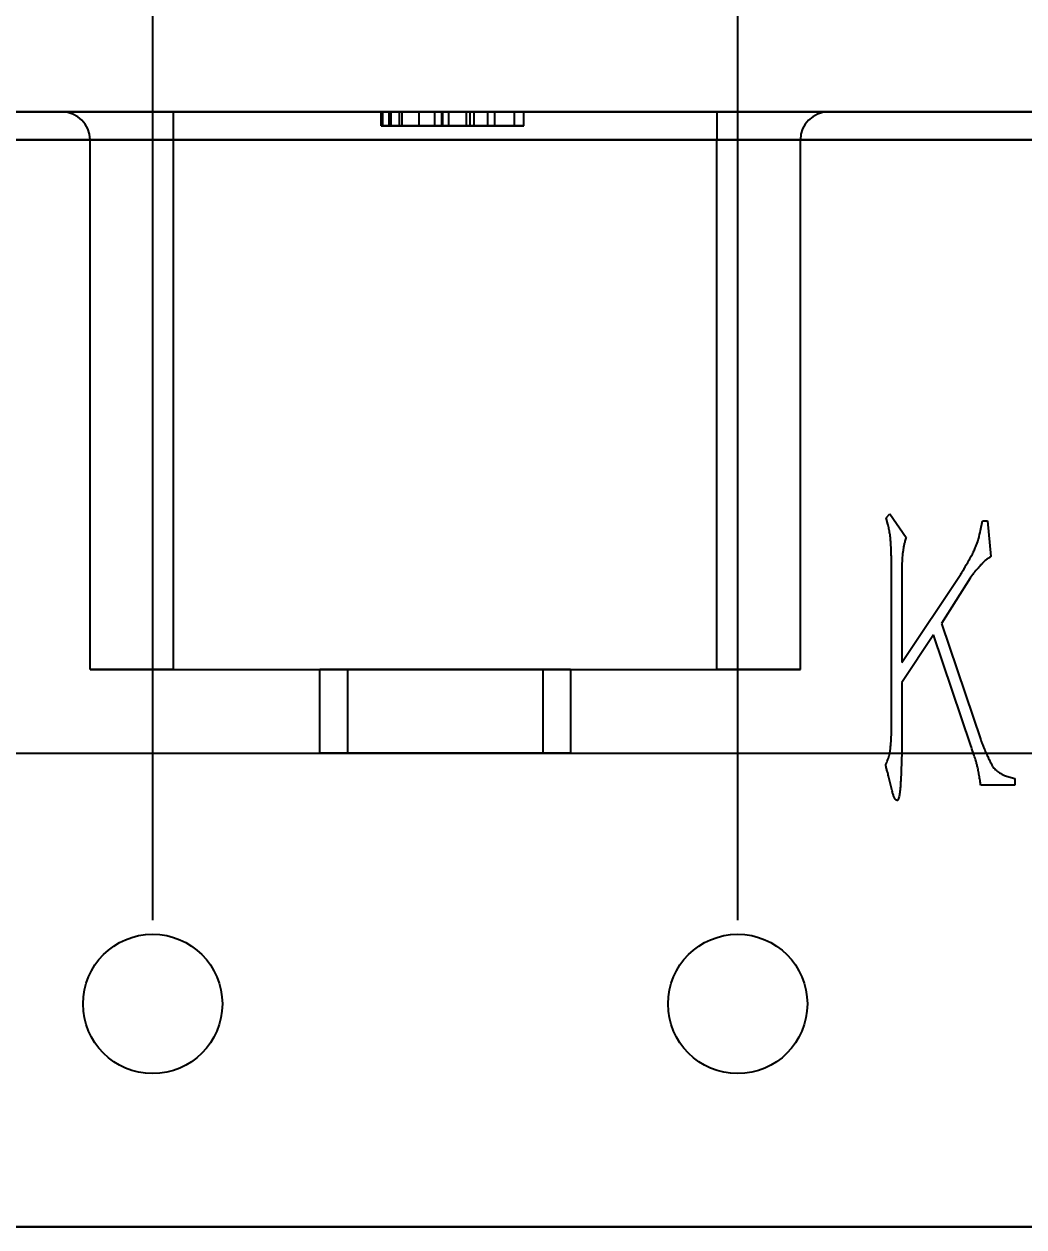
# Model space of a CAD drawing. Header units: millimetres. Extents: x 2 to 292, y 3 to 207.
# Drawn here: x 71.77 to 89.72, y 107.94 to 129.52 of the extents above; entities that cross this region are included whole.
import ezdxf

# ---------------------------------------------------------------- set-up
doc = ezdxf.new("R2010")
doc.units = ezdxf.units.MM
doc.layers.add('图框', color=7, linetype='Continuous')
doc.styles.add('SLDTEXTSTYLE2', font='TXT', dxfattribs={"width": 0.7})
doc.dimstyles.new('SLDDIMSTYLE2', dxfattribs={"dimtxt": 3.5, "dimasz": 4.08, "dimexe": 0, "dimexo": 0.0625, "dimgap": 0.875, "dimtad": 0, "dimtih": 1, "dimtoh": 1, "dimlfac": 2, "dimrnd": 1e-09, "dimzin": 12, "dimdsep": 46, "dimtxsty": 'SLDTEXTSTYLE2', "dimsah": 1, "dimcen": 0.09, "dimadec": 0, "dimazin": 3, "dimtfac": 1, "dimtofl": 0, "dimtmove": 0, "dimatfit": 3, "dimfxl": 0, "dimfrac": 2, "dimtolj": 1, "dimtzin": 12, "dimarcsym": 0})

# ---------------------------------------------------------------- blocks, each defined once
blk = doc.blocks.new('_D_3')
at = {"layer": '图框'}
for p, q in [((74.083, 113.44), (74.083, 142.871)), ((67.083, 141.855), (74.083, 141.855))]:
    blk.add_line(p, q, dxfattribs=at)
blk.add_solid([(74.083, 141.855), (70.003, 142.363), (70.003, 141.347)], dxfattribs=at)
at = {"layer": '图框', "insert": (71.737, 142.871), "char_height": 3.5, "attachment_point": 1, "rotation": 90, "style": 'SLDTEXTSTYLE2'}
blk.add_mtext('52', dxfattribs=at)
blk = doc.blocks.new('_D_4')
at = {"layer": '图框'}
for p, q in [((84.583, 113.44), (84.583, 142.871)), ((74.083, 141.855), (84.583, 141.855))]:
    blk.add_line(p, q, dxfattribs=at)
blk.add_solid([(84.583, 141.855), (80.503, 142.363), (80.503, 141.347)], dxfattribs=at)
at = {"layer": '图框', "insert": (82.237, 142.871), "char_height": 3.5, "attachment_point": 1, "rotation": 90, "style": 'SLDTEXTSTYLE2'}
blk.add_mtext('73', dxfattribs=at)
blk = doc.blocks.new('_D_5')
at = {"layer": '图框'}
for p, q in [((91.583, 113.44), (91.583, 142.871)), ((84.583, 141.855), (91.583, 141.855))]:
    blk.add_line(p, q, dxfattribs=at)
blk.add_solid([(91.583, 141.855), (87.503, 142.363), (87.503, 141.347)], dxfattribs=at)
at = {"layer": '图框', "insert": (89.237, 142.871), "char_height": 3.5, "attachment_point": 1, "rotation": 90, "style": 'SLDTEXTSTYLE2'}
blk.add_mtext('87', dxfattribs=at)
blk = doc.blocks.new('_D_6')
at = {"layer": '图框'}
for p, q in [((102.083, 113.44), (102.083, 142.871)), ((91.583, 141.855), (102.083, 141.855))]:
    blk.add_line(p, q, dxfattribs=at)
blk.add_solid([(102.083, 141.855), (98.003, 142.363), (98.003, 141.347)], dxfattribs=at)
at = {"layer": '图框', "insert": (99.737, 142.871), "char_height": 3.5, "attachment_point": 1, "rotation": 90, "style": 'SLDTEXTSTYLE2'}
blk.add_mtext('108', dxfattribs=at)
blk = doc.blocks.new('_D_7')
at = {"layer": '图框'}
for p, q in [((109.083, 113.44), (109.083, 142.871)), ((102.083, 141.855), (109.083, 141.855))]:
    blk.add_line(p, q, dxfattribs=at)
blk.add_solid([(109.083, 141.855), (105.003, 142.363), (105.003, 141.347)], dxfattribs=at)
at = {"layer": '图框', "insert": (106.737, 142.871), "char_height": 3.5, "attachment_point": 1, "rotation": 90, "style": 'SLDTEXTSTYLE2'}
blk.add_mtext('122', dxfattribs=at)
blk = doc.blocks.new('_D_8')
at = {"layer": '图框'}
for p, q in [((119.583, 113.44), (119.583, 142.871)), ((109.083, 141.855), (119.583, 141.855))]:
    blk.add_line(p, q, dxfattribs=at)
blk.add_solid([(119.583, 141.855), (115.503, 142.363), (115.503, 141.347)], dxfattribs=at)
at = {"layer": '图框', "insert": (117.237, 142.871), "char_height": 3.5, "attachment_point": 1, "rotation": 90, "style": 'SLDTEXTSTYLE2'}
blk.add_mtext('143', dxfattribs=at)
blk = doc.blocks.new('_D_9')
at = {"layer": '图框'}
for p, q in [((126.583, 113.44), (126.583, 142.871)), ((119.583, 141.855), (126.583, 141.855))]:
    blk.add_line(p, q, dxfattribs=at)
blk.add_solid([(126.583, 141.855), (122.503, 142.363), (122.503, 141.347)], dxfattribs=at)
at = {"layer": '图框', "insert": (124.237, 142.871), "char_height": 3.5, "attachment_point": 1, "rotation": 90, "style": 'SLDTEXTSTYLE2'}
blk.add_mtext('157', dxfattribs=at)
blk = doc.blocks.new('_D_10')
at = {"layer": '图框'}
for p, q in [((137.083, 113.44), (137.083, 142.871)), ((126.583, 141.855), (137.083, 141.855))]:
    blk.add_line(p, q, dxfattribs=at)
blk.add_solid([(137.083, 141.855), (133.003, 142.363), (133.003, 141.347)], dxfattribs=at)
at = {"layer": '图框', "insert": (134.737, 142.871), "char_height": 3.5, "attachment_point": 1, "rotation": 90, "style": 'SLDTEXTSTYLE2'}
blk.add_mtext('178', dxfattribs=at)
blk = doc.blocks.new('_D_11')
at = {"layer": '图框'}
for p, q in [((144.083, 113.44), (144.083, 142.871)), ((137.083, 141.855), (144.083, 141.855))]:
    blk.add_line(p, q, dxfattribs=at)
blk.add_solid([(144.083, 141.855), (140.003, 142.363), (140.003, 141.347)], dxfattribs=at)
at = {"layer": '图框', "insert": (141.737, 142.871), "char_height": 3.5, "attachment_point": 1, "rotation": 90, "style": 'SLDTEXTSTYLE2'}
blk.add_mtext('192', dxfattribs=at)
blk = doc.blocks.new('_D_12')
at = {"layer": '图框'}
for p, q in [((154.583, 113.44), (154.583, 142.871)), ((144.083, 141.855), (154.583, 141.855))]:
    blk.add_line(p, q, dxfattribs=at)
blk.add_solid([(154.583, 141.855), (150.503, 142.363), (150.503, 141.347)], dxfattribs=at)
at = {"layer": '图框', "insert": (152.237, 142.871), "char_height": 3.5, "attachment_point": 1, "rotation": 90, "style": 'SLDTEXTSTYLE2'}
blk.add_mtext('213', dxfattribs=at)
blk = doc.blocks.new('_D_13')
at = {"layer": '图框'}
for p, q in [((161.583, 113.44), (161.583, 142.871)), ((154.583, 141.855), (161.583, 141.855))]:
    blk.add_line(p, q, dxfattribs=at)
blk.add_solid([(161.583, 141.855), (157.503, 142.363), (157.503, 141.347)], dxfattribs=at)
at = {"layer": '图框', "insert": (159.237, 142.871), "char_height": 3.5, "attachment_point": 1, "rotation": 90, "style": 'SLDTEXTSTYLE2'}
blk.add_mtext('227', dxfattribs=at)
blk = doc.blocks.new('_D_14')
at = {"layer": '图框'}
for p, q in [((172.083, 113.44), (172.083, 142.871)), ((161.583, 141.855), (172.083, 141.855))]:
    blk.add_line(p, q, dxfattribs=at)
blk.add_solid([(172.083, 141.855), (168.003, 142.363), (168.003, 141.347)], dxfattribs=at)
at = {"layer": '图框', "insert": (169.737, 142.871), "char_height": 3.5, "attachment_point": 1, "rotation": 90, "style": 'SLDTEXTSTYLE2'}
blk.add_mtext('248', dxfattribs=at)
blk = doc.blocks.new('_D_15')
at = {"layer": '图框'}
for p, q in [((179.083, 113.44), (179.083, 142.871)), ((172.083, 141.855), (179.083, 141.855))]:
    blk.add_line(p, q, dxfattribs=at)
blk.add_solid([(179.083, 141.855), (175.003, 142.363), (175.003, 141.347)], dxfattribs=at)
at = {"layer": '图框', "insert": (176.737, 142.871), "char_height": 3.5, "attachment_point": 1, "rotation": 90, "style": 'SLDTEXTSTYLE2'}
blk.add_mtext('262', dxfattribs=at)
blk = doc.blocks.new('_D_16')
at = {"layer": '图框'}
for p, q in [((189.583, 113.44), (189.583, 142.871)), ((179.083, 141.855), (189.583, 141.855))]:
    blk.add_line(p, q, dxfattribs=at)
blk.add_solid([(189.583, 141.855), (185.503, 142.363), (185.503, 141.347)], dxfattribs=at)
at = {"layer": '图框', "insert": (187.237, 142.871), "char_height": 3.5, "attachment_point": 1, "rotation": 90, "style": 'SLDTEXTSTYLE2'}
blk.add_mtext('283', dxfattribs=at)
blk = doc.blocks.new('_D_17')
at = {"layer": '图框'}
for p, q in [((198.083, 128.94), (198.083, 142.871)), ((189.583, 141.855), (198.083, 141.855))]:
    blk.add_line(p, q, dxfattribs=at)
blk.add_solid([(198.083, 141.855), (194.003, 142.363), (194.003, 141.347)], dxfattribs=at)
at = {"layer": '图框', "insert": (195.737, 142.871), "char_height": 3.5, "attachment_point": 1, "rotation": 90, "style": 'SLDTEXTSTYLE2'}
blk.add_mtext('300', dxfattribs=at)

msp = doc.modelspace()

# ---------------------------------------------------------------- linework, layer by layer
at = {"color": 7, "linetype": 'Continuous', "lineweight": 25}
for p, q in [((197.58308136, 127.94026728), (48.58308136, 127.94026728)), ((53.29018814, 127.94026728), (197.58308136, 127.94026728)), ((74.45808136, 127.94026728), (72.45808136, 127.94026728)), ((72.45808136, 127.94026728), (74.45808136, 127.94026728)), ((84.20808136, 127.94026728), (74.45808136, 127.94026728)), ((74.45808136, 127.44026728), (74.45808136, 127.94026728)), ((74.45808136, 127.44026728), (74.45808136, 127.94026728)), ((78.20619326, 127.94026728), (78.18572551, 127.94026728)), ((78.18572551, 127.69026728), (78.18572551, 127.94026728)), ((78.20607701, 127.94026728), (78.20607701, 127.69026728)), ((78.20619326, 127.69026728), (78.20619326, 127.94026728)), ((78.86477299, 127.94026728), (78.32839772, 127.94026728)), ((78.32839772, 127.69026728), (78.32839772, 127.94026728)), ((78.51080143, 127.94026728), (78.34043757, 127.94026728)), ((78.34043757, 127.94026728), (78.36451727, 127.94026728)), ((78.34043757, 127.69026728), (78.34043757, 127.94026728)), ((78.36451727, 127.69026728), (78.36451727, 127.94026728)), ((78.51080143, 127.94026728), (78.86477299, 127.94026728)), ((78.51080143, 127.69026728), (78.51080143, 127.94026728)), ((78.55956282, 127.69026728), (78.55956282, 127.94026728)), ((78.86477299, 127.69026728), (78.86477299, 127.94026728)), ((79.27472985, 127.94026728), (79.14891343, 127.94026728)), ((79.14891343, 127.69026728), (79.14891343, 127.94026728)), ((79.27472985, 127.69026728), (79.27472985, 127.94026728)), ((79.29098365, 127.94026728), (79.39693432, 127.94026728)), ((79.29098365, 127.69026728), (79.29098365, 127.94026728)), ((79.39693432, 127.69026728), (79.39693432, 127.94026728)), ((79.85204061, 127.94026728), (79.71779629, 127.94026728)), ((79.71779629, 127.69026728), (79.71779629, 127.94026728)), ((79.77859753, 127.69026728), (79.77859753, 127.94026728)), ((79.85204061, 127.69026728), (79.85204061, 127.94026728)), ((80.09584755, 127.69026728), (80.09584755, 127.94026728)), ((80.22166397, 127.69026728), (80.22166397, 127.94026728)), ((80.57924748, 127.69026728), (80.57924748, 127.94026728)), ((80.74599939, 127.69026728), (80.74599939, 127.94026728)), ((84.20808136, 127.94026728), (86.20808136, 127.94026728)), ((86.20808136, 127.94026728), (84.20808136, 127.94026728)), ((84.20808136, 127.94026728), (84.20808136, 127.44026728)), ((84.20808136, 127.94026728), (84.20808136, 127.44026728)), ((78.20619326, 127.69026728), (78.18572551, 127.69026728)), ((78.86477299, 127.69026728), (78.32839772, 127.69026728)), ((78.51080143, 127.69026728), (78.34043757, 127.69026728)), ((78.34043757, 127.69026728), (78.36451727, 127.69026728)), ((78.51080143, 127.69026728), (78.86477299, 127.69026728)), ((79.27472985, 127.69026728), (79.14891343, 127.69026728)), ((79.29098365, 127.69026728), (79.39693432, 127.69026728)), ((79.85204061, 127.69026728), (79.71779629, 127.69026728)), ((48.58308136, 127.44026728), (197.58308136, 127.44026728)), ((197.58308136, 127.44026728), (53.29018814, 127.44026728)), ((74.45808136, 127.44026728), (72.95808136, 127.44026728)), ((72.95808136, 117.94026728), (72.95808136, 127.44026728)), ((72.95808136, 127.44026728), (74.45808136, 127.44026728)), ((74.45808136, 117.94026728), (74.45808136, 127.44026728)), ((84.20808136, 127.44026728), (74.45808136, 127.44026728)), ((84.20808136, 117.94026728), (84.20808136, 127.44026728)), ((85.70808136, 127.44026728), (84.20808136, 127.44026728)), ((84.20808136, 127.44026728), (85.70808136, 127.44026728)), ((85.70808136, 117.94026728), (85.70808136, 127.44026728)), ((87.24944391, 120.66187392), (87.31443432, 120.73325683)), ((87.27821016, 120.54680893), (87.24944391, 120.66187392)), ((87.31443432, 120.73325683), (87.6084893, 120.30922104)), ((88.9391946, 120.43174394), (88.97541876, 120.60434143)), ((88.97541876, 120.60434143), (89.06917542, 120.60434143)), ((89.06917542, 120.60434143), (89.12670792, 119.96402607)), ((87.34320057, 117.02241089), (87.34320057, 119.82765274)), ((87.52964847, 119.72643817), (87.52964847, 118.06545372)), ((87.52964847, 118.06545372), (88.58654171, 119.64759734)), ((88.7527467, 119.57514901), (88.24134674, 118.76330158)), ((88.24134674, 118.76330158), (88.94665252, 116.67721592)), ((88.0975155, 118.56193785), (87.52964847, 117.70534292)), ((88.76659712, 116.57706676), (88.0975155, 118.56193785)), ((72.95808136, 117.94026728), (74.45808136, 117.94026728)), ((74.45808136, 117.94026728), (72.95808136, 117.94026728)), ((74.45808136, 117.94026728), (84.20808136, 117.94026728)), ((77.08308136, 117.94026728), (77.58308136, 117.94026728)), ((77.58308136, 117.94026728), (77.08308136, 117.94026728)), ((77.08308136, 116.44026728), (77.08308136, 117.94026728)), ((81.08308136, 117.94026728), (77.58308136, 117.94026728)), ((77.58308136, 116.44026728), (77.58308136, 117.94026728)), ((81.08308136, 117.94026728), (81.58308136, 117.94026728)), ((81.58308136, 117.94026728), (81.08308136, 117.94026728)), ((81.08308136, 117.94026728), (81.08308136, 116.44026728)), ((81.58308136, 117.94026728), (81.58308136, 116.44026728)), ((84.20808136, 117.94026728), (85.70808136, 117.94026728)), ((85.70808136, 117.94026728), (84.20808136, 117.94026728)), ((87.52964847, 117.70534292), (87.52964847, 116.46200177)), ((54.33308136, 116.44026728), (191.83308136, 116.44026728)), ((77.08308136, 116.44026728), (77.58308136, 116.44026728)), ((77.58308136, 116.44026728), (77.08308136, 116.44026728)), ((81.08308136, 116.44026728), (77.58308136, 116.44026728)), ((81.58308136, 116.44026728), (81.08308136, 116.44026728)), ((81.08308136, 116.44026728), (81.58308136, 116.44026728)), ((87.52964847, 116.46200177), (87.50834014, 115.94420932)), ((87.35705098, 115.76415392), (87.29206057, 116.02305014)), ((89.55820163, 115.86430307), (88.94665252, 115.86430307)), ((89.44952914, 116.01559223), (89.55820163, 115.98682598)), ((89.55820163, 115.98682598), (89.55820163, 115.86430307)), ((197.58308136, 107.94026728), (48.58308136, 107.94026728)), ((53.29018814, 107.94026728), (197.58308136, 107.94026728)), ((191.83308136, 107.94026728), (54.33308136, 107.94026728))]:
    msp.add_line(p, q, dxfattribs=at)
for centre in [(74.08308136, 111.94026728), (74.08308136, 111.94026728), (84.58308136, 111.94026728), (84.58308136, 111.94026728)]:
    msp.add_circle(centre, 1.25, dxfattribs=at)
for centre, start, end in [((72.45808136, 127.44026728), 0, 90), ((72.45808136, 127.44026728), 0, 90), ((86.20808136, 127.44026728), 90, 180), ((86.20808136, 127.44026728), 90, 180)]:
    msp.add_arc(centre, 0.5, start, end, dxfattribs=at)
for points, knots in [([(78.18572551, 127.94026728), (78.18566258, 127.94026728), (78.18553762, 127.94026728), (78.20535155, 127.94026728), (78.22859079, 127.94026728), (78.25625309, 127.94026728), (78.29300474, 127.94026728), (78.35631447, 127.94026728), (78.44635174, 127.94026728), (78.52065892, 127.94026728), (78.55956282, 127.94026728)], [0, 0, 0, 0, 0.0695719278, 0.138129292, 0.1842126354, 0.2513238479, 0.3411928152, 0.4542929283, 0.7142923261, 1, 1, 1, 1]), ([(78.32839772, 127.94026728), (78.31796917, 127.94026728), (78.29972963, 127.94026728), (78.2758122, 127.94026728), (78.25919311, 127.94026728), (78.24567806, 127.94026728), (78.23362965, 127.94026728), (78.22025385, 127.94026728), (78.21156708, 127.94026728), (78.20951245, 127.94026728), (78.20577491, 127.94026728), (78.20604021, 127.94026728), (78.20619326, 127.94026728)], [0, 0, 0, 0, 0.1386529022, 0.2425040722, 0.3170393885, 0.3597141035, 0.4204164863, 0.4858924282, 0.5397933256, 0.6400335852, 0.7923488413, 1, 1, 1, 1]), ([(78.36451727, 127.94026728), (78.36475386, 127.94026728), (78.36517408, 127.94026728), (78.38308264, 127.94026728), (78.40405075, 127.94026728), (78.42990127, 127.94026728), (78.46683929, 127.94026728), (78.4949554, 127.94026728), (78.51080143, 127.94026728)], [0, 0, 0, 0, 0.1533744694, 0.2724250723, 0.3647687313, 0.5154352418, 0.7269029857, 1, 1, 1, 1]), ([(79.14891343, 127.94026728), (79.13161778, 127.94026728), (79.09889436, 127.94026728), (79.04623721, 127.94026728), (78.98932496, 127.94026728), (78.92717964, 127.94026728), (78.86322261, 127.94026728), (78.79911552, 127.94026728), (78.72809327, 127.94026728), (78.66443128, 127.94026728), (78.61107884, 127.94026728), (78.57387501, 127.94026728), (78.54099265, 127.94026728), (78.52044429, 127.94026728), (78.51080143, 127.94026728)], [0, 0, 0, 0, 0.121118856, 0.2291572474, 0.3295174563, 0.4277439472, 0.5219981243, 0.6107396781, 0.7044662279, 0.8136202643, 0.8692510451, 0.918888731, 0.961936423, 1, 1, 1, 1]), ([(78.55956282, 127.94026728), (78.58227094, 127.94026728), (78.62601465, 127.94026728), (78.6889715, 127.94026728), (78.74725558, 127.94026728), (78.80105119, 127.94026728), (78.85020588, 127.94026728), (78.89452003, 127.94026728), (78.93449934, 127.94026728), (78.97971869, 127.94026728), (79.02901164, 127.94026728), (79.08216041, 127.94026728), (79.12724503, 127.94026728), (79.17684533, 127.94026728), (79.23098456, 127.94026728), (79.27062665, 127.94026728), (79.29098365, 127.94026728)], [0, 0, 0, 0, 0.0788214676, 0.15183750775, 0.22038218978, 0.2838690728, 0.34307562544, 0.3968308011, 0.44661964124, 0.49236941601, 0.5753217509, 0.64966814237, 0.71503188902, 0.77269154407, 0.88327261264, 1, 1, 1, 1]), ([(79.77859753, 127.94026728), (79.74228206, 127.94026728), (79.66929826, 127.94026728), (79.58141468, 127.94026728), (79.5142738, 127.94026728), (79.46930656, 127.94026728), (79.42960609, 127.94026728), (79.38315579, 127.94026728), (79.329192, 127.94026728), (79.2934598, 127.94026728), (79.27472985, 127.94026728)], [0, 0, 0, 0, 0.1863850542, 0.3745811308, 0.4662174115, 0.5497739393, 0.6276133887, 0.698084356, 0.8417431618, 1, 1, 1, 1]), ([(79.39693432, 127.94026728), (79.40582214, 127.94026728), (79.42287777, 127.94026728), (79.44992419, 127.94026728), (79.47870432, 127.94026728), (79.50902751, 127.94026728), (79.54408671, 127.94026728), (79.58750694, 127.94026728), (79.63899497, 127.94026728), (79.71922499, 127.94026728), (79.82517388, 127.94026728), (79.95605495, 127.94026728), (80.08863938, 127.94026728), (80.17663862, 127.94026728), (80.22166397, 127.94026728)], [0, 0, 0, 0, 0.0529753542, 0.1016590554, 0.1476244503, 0.1894887335, 0.2340007116, 0.2862066906, 0.3466759301, 0.41674083, 0.5626910202, 0.7050580067, 0.8490911487, 1, 1, 1, 1]), ([(79.71779629, 127.94026728), (79.73725695, 127.94026728), (79.77435716, 127.94026728), (79.82754051, 127.94026728), (79.8753141, 127.94026728), (79.93331021, 127.94026728), (80.00624958, 127.94026728), (80.06496139, 127.94026728), (80.09584755, 127.94026728)], [0, 0, 0, 0, 0.1545900841, 0.2947137571, 0.4220072823, 0.5333656877, 0.7545205944, 1, 1, 1, 1]), ([(80.74599939, 127.94026728), (80.74497599, 127.94026728), (80.74295379, 127.94026728), (80.7332188, 127.94026728), (80.72042545, 127.94026728), (80.69573814, 127.94026728), (80.65685219, 127.94026728), (80.60659759, 127.94026728), (80.56052795, 127.94026728), (80.52143289, 127.94026728), (80.47802778, 127.94026728), (80.41434183, 127.94026728), (80.3298772, 127.94026728), (80.22314621, 127.94026728), (80.11240174, 127.94026728), (79.99903592, 127.94026728), (79.88697203, 127.94026728), (79.81388779, 127.94026728), (79.77859753, 127.94026728)], [0, 0, 0, 0, 0.0356682725, 0.0704794038, 0.1057526987, 0.1411315099, 0.2124266015, 0.2830551323, 0.3199665973, 0.3582321807, 0.3992755904, 0.4428820831, 0.5331497938, 0.6237359001, 0.7171882654, 0.8146953474, 0.9105217429, 1, 1, 1, 1]), ([(80.57924748, 127.94026728), (80.57937088, 127.94026728), (80.57961701, 127.94026728), (80.57418684, 127.94026728), (80.56280117, 127.94026728), (80.54216568, 127.94026728), (80.50372437, 127.94026728), (80.44573793, 127.94026728), (80.37503534, 127.94026728), (80.29315745, 127.94026728), (80.19969577, 127.94026728), (80.09481706, 127.94026728), (79.97737614, 127.94026728), (79.8950167, 127.94026728), (79.85204061, 127.94026728)], [0, 0, 0, 0, 0.039109826, 0.0780072894, 0.1169647672, 0.1577961562, 0.2406081704, 0.3272675257, 0.4176504833, 0.5124780818, 0.6164178291, 0.7322223117, 0.8602705481, 1, 1, 1, 1]), ([(80.09584755, 127.94026728), (80.11874442, 127.94026728), (80.16302436, 127.94026728), (80.22684224, 127.94026728), (80.2859811, 127.94026728), (80.34160167, 127.94026728), (80.39604642, 127.94026728), (80.45091464, 127.94026728), (80.50820524, 127.94026728), (80.56541062, 127.94026728), (80.61882966, 127.94026728), (80.66273794, 127.94026728), (80.69597462, 127.94026728), (80.71668911, 127.94026728), (80.72918368, 127.94026728), (80.73796565, 127.94026728), (80.74496598, 127.94026728), (80.7456684, 127.94026728), (80.74599939, 127.94026728)], [0, 0, 0, 0, 0.0773932878, 0.1496697488, 0.216872599, 0.2792688789, 0.34156598, 0.4083071844, 0.480342427, 0.5577593842, 0.6332926973, 0.7012546195, 0.7623077697, 0.8195509432, 0.8730980982, 0.9208868153, 0.9627216207, 1, 1, 1, 1]), ([(80.22166397, 127.94026728), (80.24462112, 127.94026728), (80.28939518, 127.94026728), (80.35401283, 127.94026728), (80.41306084, 127.94026728), (80.46803829, 127.94026728), (80.51551953, 127.94026728), (80.55002377, 127.94026728), (80.57305456, 127.94026728), (80.57711908, 127.94026728), (80.57924748, 127.94026728)], [0, 0, 0, 0, 0.1376160368, 0.2683969701, 0.3955587145, 0.5166367302, 0.6323746255, 0.7461258626, 0.8670581025, 1, 1, 1, 1]), ([(78.18572551, 127.69026728), (78.18566258, 127.69026728), (78.18553762, 127.69026728), (78.20535155, 127.69026728), (78.22859079, 127.69026728), (78.25625309, 127.69026728), (78.29300474, 127.69026728), (78.35631447, 127.69026728), (78.44635174, 127.69026728), (78.52065892, 127.69026728), (78.55956282, 127.69026728)], [0, 0, 0, 0, 0.0695719278, 0.138129292, 0.1842126354, 0.2513238479, 0.3411928152, 0.4542929283, 0.7142923261, 1, 1, 1, 1]), ([(78.32839772, 127.69026728), (78.31796917, 127.69026728), (78.29972963, 127.69026728), (78.2758122, 127.69026728), (78.25919311, 127.69026728), (78.24567806, 127.69026728), (78.23362965, 127.69026728), (78.22025385, 127.69026728), (78.21156708, 127.69026728), (78.20951245, 127.69026728), (78.20577491, 127.69026728), (78.20604021, 127.69026728), (78.20619326, 127.69026728)], [0, 0, 0, 0, 0.1386529022, 0.2425040722, 0.3170393885, 0.3597141035, 0.4204164863, 0.4858924282, 0.5397933256, 0.6400335852, 0.7923488413, 1, 1, 1, 1]), ([(78.36451727, 127.69026728), (78.36475386, 127.69026728), (78.36517408, 127.69026728), (78.38308264, 127.69026728), (78.40405075, 127.69026728), (78.42990127, 127.69026728), (78.46683929, 127.69026728), (78.4949554, 127.69026728), (78.51080143, 127.69026728)], [0, 0, 0, 0, 0.1533744694, 0.2724250723, 0.3647687313, 0.5154352418, 0.7269029857, 1, 1, 1, 1]), ([(79.14891343, 127.69026728), (79.13161778, 127.69026728), (79.09889436, 127.69026728), (79.04623721, 127.69026728), (78.98932496, 127.69026728), (78.92717964, 127.69026728), (78.86322261, 127.69026728), (78.79911552, 127.69026728), (78.72809327, 127.69026728), (78.66443128, 127.69026728), (78.61107884, 127.69026728), (78.57387501, 127.69026728), (78.54099265, 127.69026728), (78.52044429, 127.69026728), (78.51080143, 127.69026728)], [0, 0, 0, 0, 0.121118856, 0.2291572474, 0.3295174563, 0.4277439472, 0.5219981243, 0.6107396781, 0.7044662279, 0.8136202643, 0.8692510451, 0.918888731, 0.961936423, 1, 1, 1, 1]), ([(78.55956282, 127.69026728), (78.58227094, 127.69026728), (78.62601465, 127.69026728), (78.6889715, 127.69026728), (78.74725558, 127.69026728), (78.80105119, 127.69026728), (78.85020588, 127.69026728), (78.89452003, 127.69026728), (78.93449934, 127.69026728), (78.97971869, 127.69026728), (79.02901164, 127.69026728), (79.08216041, 127.69026728), (79.12724503, 127.69026728), (79.17684533, 127.69026728), (79.23098456, 127.69026728), (79.27062665, 127.69026728), (79.29098365, 127.69026728)], [0, 0, 0, 0, 0.0788214676, 0.15183750775, 0.22038218978, 0.2838690728, 0.34307562544, 0.3968308011, 0.44661964124, 0.49236941601, 0.5753217509, 0.64966814237, 0.71503188902, 0.77269154407, 0.88327261264, 1, 1, 1, 1]), ([(79.77859753, 127.69026728), (79.74228206, 127.69026728), (79.66929826, 127.69026728), (79.58141468, 127.69026728), (79.5142738, 127.69026728), (79.46930656, 127.69026728), (79.42960609, 127.69026728), (79.38315579, 127.69026728), (79.329192, 127.69026728), (79.2934598, 127.69026728), (79.27472985, 127.69026728)], [0, 0, 0, 0, 0.1863850542, 0.3745811308, 0.4662174115, 0.5497739393, 0.6276133887, 0.698084356, 0.8417431618, 1, 1, 1, 1]), ([(79.39693432, 127.69026728), (79.40582214, 127.69026728), (79.42287777, 127.69026728), (79.44992419, 127.69026728), (79.47870432, 127.69026728), (79.50902751, 127.69026728), (79.54408671, 127.69026728), (79.58750694, 127.69026728), (79.63899497, 127.69026728), (79.71922499, 127.69026728), (79.82517388, 127.69026728), (79.95605495, 127.69026728), (80.08863938, 127.69026728), (80.17663862, 127.69026728), (80.22166397, 127.69026728)], [0, 0, 0, 0, 0.0529753542, 0.1016590554, 0.1476244503, 0.1894887335, 0.2340007116, 0.2862066906, 0.3466759301, 0.41674083, 0.5626910202, 0.7050580067, 0.8490911487, 1, 1, 1, 1]), ([(79.71779629, 127.69026728), (79.73725695, 127.69026728), (79.77435716, 127.69026728), (79.82754051, 127.69026728), (79.8753141, 127.69026728), (79.93331021, 127.69026728), (80.00624958, 127.69026728), (80.06496139, 127.69026728), (80.09584755, 127.69026728)], [0, 0, 0, 0, 0.1545900841, 0.2947137571, 0.4220072823, 0.5333656877, 0.7545205944, 1, 1, 1, 1]), ([(80.74599939, 127.69026728), (80.74497599, 127.69026728), (80.74295379, 127.69026728), (80.7332188, 127.69026728), (80.72042545, 127.69026728), (80.69573814, 127.69026728), (80.65685219, 127.69026728), (80.60659759, 127.69026728), (80.56052795, 127.69026728), (80.52143289, 127.69026728), (80.47802778, 127.69026728), (80.41434183, 127.69026728), (80.3298772, 127.69026728), (80.22314621, 127.69026728), (80.11240174, 127.69026728), (79.99903592, 127.69026728), (79.88697203, 127.69026728), (79.81388779, 127.69026728), (79.77859753, 127.69026728)], [0, 0, 0, 0, 0.0356682725, 0.0704794038, 0.1057526987, 0.1411315099, 0.2124266015, 0.2830551323, 0.3199665973, 0.3582321807, 0.3992755904, 0.4428820831, 0.5331497938, 0.6237359001, 0.7171882654, 0.8146953474, 0.9105217429, 1, 1, 1, 1]), ([(80.57924748, 127.69026728), (80.57937088, 127.69026728), (80.57961701, 127.69026728), (80.57418684, 127.69026728), (80.56280117, 127.69026728), (80.54216568, 127.69026728), (80.50372437, 127.69026728), (80.44573793, 127.69026728), (80.37503534, 127.69026728), (80.29315745, 127.69026728), (80.19969577, 127.69026728), (80.09481706, 127.69026728), (79.97737614, 127.69026728), (79.8950167, 127.69026728), (79.85204061, 127.69026728)], [0, 0, 0, 0, 0.039109826, 0.0780072894, 0.1169647672, 0.1577961562, 0.2406081704, 0.3272675257, 0.4176504833, 0.5124780818, 0.6164178291, 0.7322223117, 0.8602705481, 1, 1, 1, 1]), ([(80.09584755, 127.69026728), (80.11874442, 127.69026728), (80.16302436, 127.69026728), (80.22684224, 127.69026728), (80.2859811, 127.69026728), (80.34160167, 127.69026728), (80.39604642, 127.69026728), (80.45091464, 127.69026728), (80.50820524, 127.69026728), (80.56541062, 127.69026728), (80.61882966, 127.69026728), (80.66273794, 127.69026728), (80.69597462, 127.69026728), (80.71668911, 127.69026728), (80.72918368, 127.69026728), (80.73796565, 127.69026728), (80.74496598, 127.69026728), (80.7456684, 127.69026728), (80.74599939, 127.69026728)], [0, 0, 0, 0, 0.0773932878, 0.1496697488, 0.216872599, 0.2792688789, 0.34156598, 0.4083071844, 0.480342427, 0.5577593842, 0.6332926973, 0.7012546195, 0.7623077697, 0.8195509432, 0.8730980982, 0.9208868153, 0.9627216207, 1, 1, 1, 1]), ([(80.22166397, 127.69026728), (80.24462112, 127.69026728), (80.28939518, 127.69026728), (80.35401283, 127.69026728), (80.41306084, 127.69026728), (80.46803829, 127.69026728), (80.51551953, 127.69026728), (80.55002377, 127.69026728), (80.57305456, 127.69026728), (80.57711908, 127.69026728), (80.57924748, 127.69026728)], [0, 0, 0, 0, 0.1376160368, 0.2683969701, 0.3955587145, 0.5166367302, 0.6323746255, 0.7461258626, 0.8670581025, 1, 1, 1, 1]), ([(87.34320057, 119.82765274), (87.34336217, 119.84718806), (87.34370899, 119.88911146), (87.34068803, 119.95620393), (87.3391013, 120.03222937), (87.3358148, 120.11391002), (87.33225425, 120.19423243), (87.32629489, 120.26589376), (87.32216212, 120.32580525), (87.3114069, 120.38964937), (87.29790922, 120.46225889), (87.28481919, 120.51844241), (87.27821016, 120.54680893)], [0, 0, 0, 0, 0.0809324544, 0.1736836047, 0.2782014883, 0.3960041647, 0.5124015164, 0.6112661131, 0.6939978743, 0.7610116978, 0.879337068, 1, 1, 1, 1]), ([(87.34320057, 119.82765274), (87.34336217, 119.84718806), (87.34370899, 119.88911146), (87.34068803, 119.95620393), (87.3391013, 120.03222937), (87.3358148, 120.11391002), (87.33225425, 120.19423243), (87.32629489, 120.26589376), (87.32216212, 120.32580525), (87.3114069, 120.38964937), (87.29790922, 120.46225889), (87.28481919, 120.51844241), (87.27821016, 120.54680893)], [0, 0, 0, 0, 0.0809324544, 0.1736836047, 0.2782014883, 0.3960041647, 0.5124015164, 0.6112661131, 0.6939978743, 0.7610116978, 0.879337068, 1, 1, 1, 1]), ([(88.58654171, 119.64759734), (88.59293951, 119.65789279), (88.60943137, 119.68443179), (88.63933151, 119.73298781), (88.67738769, 119.80106048), (88.7235109, 119.88185152), (88.77144761, 119.96651154), (88.81295484, 120.04562508), (88.84500861, 120.11451079), (88.87964497, 120.19392517), (88.9122789, 120.29844023), (88.92976124, 120.38502394), (88.9391946, 120.43174394)], [0, 0, 0, 0, 0.0420080696, 0.108285973, 0.1975895696, 0.3122344224, 0.4307000813, 0.5347403028, 0.6217326357, 0.6939704131, 0.8348684182, 1, 1, 1, 1]), ([(88.58654171, 119.64759734), (88.59293951, 119.65789279), (88.60943137, 119.68443179), (88.63933151, 119.73298781), (88.67738769, 119.80106048), (88.7235109, 119.88185152), (88.77144761, 119.96651154), (88.81295484, 120.04562508), (88.84500861, 120.11451079), (88.87964497, 120.19392517), (88.9122789, 120.29844023), (88.92976124, 120.38502394), (88.9391946, 120.43174394)], [0, 0, 0, 0, 0.0420080696, 0.108285973, 0.1975895696, 0.3122344224, 0.4307000813, 0.5347403028, 0.6217326357, 0.6939704131, 0.8348684182, 1, 1, 1, 1]), ([(87.6084893, 120.30922104), (87.59997451, 120.2859022), (87.58489918, 120.24461645), (87.57055496, 120.1931235), (87.56304955, 120.15230837), (87.55661874, 120.11471496), (87.55066773, 120.06736132), (87.53953938, 119.98885152), (87.53097292, 119.87399305), (87.53011082, 119.77794725), (87.52964847, 119.72643817)], [0, 0, 0, 0, 0.12592946359, 0.22295679084, 0.27066071198, 0.33641849788, 0.41642928165, 0.5127514347, 0.73869001549, 1, 1, 1, 1]), ([(87.6084893, 120.30922104), (87.59997451, 120.2859022), (87.58489918, 120.24461645), (87.57055496, 120.1931235), (87.56304955, 120.15230837), (87.55661874, 120.11471496), (87.55066773, 120.06736132), (87.53953938, 119.98885152), (87.53097292, 119.87399305), (87.53011082, 119.77794725), (87.52964847, 119.72643817)], [0, 0, 0, 0, 0.12592946359, 0.22295679084, 0.27066071198, 0.33641849788, 0.41642928165, 0.5127514347, 0.73869001549, 1, 1, 1, 1]), ([(89.12670792, 119.96402607), (89.10839044, 119.95224065), (89.07345549, 119.9297636), (89.03223764, 119.89744604), (88.99826764, 119.86879197), (88.97013706, 119.83788816), (88.93475899, 119.80115778), (88.88265756, 119.74306168), (88.81862438, 119.66896398), (88.77394587, 119.6053383), (88.7527467, 119.57514901)], [0, 0, 0, 0, 0.1202296498, 0.2293010095, 0.2890869192, 0.3653844439, 0.4597411261, 0.5708396182, 0.7963708605, 1, 1, 1, 1]), ([(89.12670792, 119.96402607), (89.10839044, 119.95224065), (89.07345549, 119.9297636), (89.03223764, 119.89744604), (88.99826764, 119.86879197), (88.97013706, 119.83788816), (88.93475899, 119.80115778), (88.88265756, 119.74306168), (88.81862438, 119.66896398), (88.77394587, 119.6053383), (88.7527467, 119.57514901)], [0, 0, 0, 0, 0.1202296498, 0.2293010095, 0.2890869192, 0.3653844439, 0.4597411261, 0.5708396182, 0.7963708605, 1, 1, 1, 1]), ([(87.29206057, 116.02305014), (87.28437223, 116.04960742), (87.27098573, 116.09584739), (87.25660528, 116.15564569), (87.24681098, 116.19427017), (87.23972095, 116.22315863), (87.25096336, 116.2554647), (87.26671474, 116.29821893), (87.28884579, 116.34629701), (87.30421805, 116.39894846), (87.31668434, 116.46015878), (87.32573139, 116.53644016), (87.33401171, 116.62205273), (87.33850864, 116.69777974), (87.34162864, 116.7663304), (87.34205626, 116.83561093), (87.34358972, 116.9229664), (87.34333816, 116.98725093), (87.34320057, 117.02241089)], [0, 0, 0, 0, 0.0814521474, 0.1418197366, 0.1806274724, 0.1997116502, 0.2276172481, 0.2779247802, 0.3356055358, 0.3825854172, 0.4391943733, 0.5193607452, 0.6086471448, 0.6924749126, 0.7427171808, 0.8107026473, 0.8964651568, 1, 1, 1, 1]), ([(87.29206057, 116.02305014), (87.28437223, 116.04960742), (87.27098573, 116.09584739), (87.25660528, 116.15564569), (87.24681098, 116.19427017), (87.23972095, 116.22315863), (87.25096336, 116.2554647), (87.26671474, 116.29821893), (87.28884579, 116.34629701), (87.30421805, 116.39894846), (87.31668434, 116.46015878), (87.32573139, 116.53644016), (87.33401171, 116.62205273), (87.33850864, 116.69777974), (87.34162864, 116.7663304), (87.34205626, 116.83561093), (87.34358972, 116.9229664), (87.34333816, 116.98725093), (87.34320057, 117.02241089)], [0, 0, 0, 0, 0.0814521474, 0.1418197366, 0.1806274724, 0.1997116502, 0.2276172481, 0.2779247802, 0.3356055358, 0.3825854172, 0.4391943733, 0.5193607452, 0.6086471448, 0.6924749126, 0.7427171808, 0.8107026473, 0.8964651568, 1, 1, 1, 1]), ([(88.94665252, 115.86430307), (88.94159106, 115.89198866), (88.93109053, 115.94942535), (88.91683979, 116.03731661), (88.9019257, 116.12610566), (88.8847511, 116.20281236), (88.86473143, 116.27554894), (88.83954567, 116.35408817), (88.80688783, 116.45766779), (88.78096069, 116.53450123), (88.76659712, 116.57706676)], [0, 0, 0, 0, 0.11461382145, 0.23777846912, 0.36261316498, 0.48120943317, 0.55769921185, 0.66977548397, 0.81705642465, 1, 1, 1, 1]), ([(88.94665252, 115.86430307), (88.94159106, 115.89198866), (88.93109053, 115.94942535), (88.91683979, 116.03731661), (88.9019257, 116.12610566), (88.8847511, 116.20281236), (88.86473143, 116.27554894), (88.83954567, 116.35408817), (88.80688783, 116.45766779), (88.78096069, 116.53450123), (88.76659712, 116.57706676)], [0, 0, 0, 0, 0.11461382145, 0.23777846912, 0.36261316498, 0.48120943317, 0.55769921185, 0.66977548397, 0.81705642465, 1, 1, 1, 1]), ([(88.94665252, 116.67721592), (88.95112091, 116.66331235), (88.96154373, 116.6308813), (88.98339523, 116.57718832), (89.01122982, 116.51083721), (89.04345216, 116.43656761), (89.07623907, 116.36222641), (89.10896347, 116.29810564), (89.13385609, 116.24501925), (89.16338456, 116.19130279), (89.21057572, 116.13439237), (89.28371103, 116.08195928), (89.364082, 116.03788971), (89.42215032, 116.02273675), (89.44952914, 116.01559223)], [0, 0, 0, 0, 0.0501069338, 0.1168778713, 0.198823104, 0.2970908861, 0.394736858, 0.4775925712, 0.5440959779, 0.595951351, 0.6877147299, 0.7947319088, 0.9032174588, 1, 1, 1, 1]), ([(88.94665252, 116.67721592), (88.95112091, 116.66331235), (88.96154373, 116.6308813), (88.98339523, 116.57718832), (89.01122982, 116.51083721), (89.04345216, 116.43656761), (89.07623907, 116.36222641), (89.10896347, 116.29810564), (89.13385609, 116.24501925), (89.16338456, 116.19130279), (89.21057572, 116.13439237), (89.28371103, 116.08195928), (89.364082, 116.03788971), (89.42215032, 116.02273675), (89.44952914, 116.01559223)], [0, 0, 0, 0, 0.0501069338, 0.1168778713, 0.198823104, 0.2970908861, 0.394736858, 0.4775925712, 0.5440959779, 0.595951351, 0.6877147299, 0.7947319088, 0.9032174588, 1, 1, 1, 1]), ([(87.50834014, 115.94420932), (87.50713291, 115.91400823), (87.50490069, 115.85816475), (87.49877979, 115.78104083), (87.49019193, 115.71731185), (87.48148138, 115.66697846), (87.47017765, 115.6293225), (87.46276022, 115.60634298), (87.45385637, 115.58854912), (87.44596985, 115.59080647), (87.44334973, 115.59155643)], [0, 0, 0, 0, 0.24535353741, 0.45367225894, 0.62820253781, 0.76618083828, 0.87113532021, 0.93863214287, 0.9796118391, 1, 1, 1, 1]), ([(87.50834014, 115.94420932), (87.50713291, 115.91400823), (87.50490069, 115.85816475), (87.49877979, 115.78104083), (87.49019193, 115.71731185), (87.48148138, 115.66697846), (87.47017765, 115.6293225), (87.46276022, 115.60634298), (87.45385637, 115.58854912), (87.44596985, 115.59080647), (87.44334973, 115.59155643)], [0, 0, 0, 0, 0.24535353741, 0.45367225894, 0.62820253781, 0.76618083828, 0.87113532021, 0.93863214287, 0.9796118391, 1, 1, 1, 1]), ([(87.44334973, 115.59155643), (87.44012429, 115.59252381), (87.43217557, 115.59490781), (87.4161284, 115.60393029), (87.39941112, 115.63276674), (87.38066633, 115.67421451), (87.36320655, 115.72053385), (87.35881618, 115.75164526), (87.35705098, 115.76415392)], [0, 0, 0, 0, 0.0503113184, 0.1239868194, 0.2682515944, 0.5316062373, 0.8116775973, 1, 1, 1, 1]), ([(87.44334973, 115.59155643), (87.44012429, 115.59252381), (87.43217557, 115.59490781), (87.4161284, 115.60393029), (87.39941112, 115.63276674), (87.38066633, 115.67421451), (87.36320655, 115.72053385), (87.35881618, 115.75164526), (87.35705098, 115.76415392)], [0, 0, 0, 0, 0.0503113184, 0.1239868194, 0.2682515944, 0.5316062373, 0.8116775973, 1, 1, 1, 1])]:
    msp.add_open_spline(points, degree=3, knots=knots, dxfattribs=at)

# ---------------------------------------------------------------- dimensions: what is measured, and where the dimension line sits
at = {"layer": '图框'}
for feature_location, offset, picture, middle in [((102.08308136, 111.94026728), (0, 30.93106742), '_D_6', (102.08308136, 145.17307073)), ((109.08308136, 111.94026728), (0, 30.93106742), '_D_7', (109.08308136, 145.17550125)), ((119.58308136, 111.94026728), (0, 30.93106742), '_D_8', (119.58308136, 145.17550125)), ((126.58308136, 111.94026728), (0, 30.93106742), '_D_9', (126.58308136, 145.17307073)), ((137.08308136, 111.94026728), (0, 30.93106742), '_D_10', (137.08308136, 145.17064021)), ((144.08308136, 111.94026728), (0, 30.93106742), '_D_11', (144.08308136, 145.17307096)), ((154.58308136, 111.94026728), (0, 30.93106742), '_D_12', (154.58308136, 145.17550125)), ((161.58308136, 111.94026728), (0, 30.93106742), '_D_13', (161.58308136, 145.17307073)), ((172.08308136, 111.94026728), (0, 30.93106742), '_D_14', (172.08308136, 145.17307073)), ((179.08308136, 111.94026728), (0, 30.93106742), '_D_15', (179.08308136, 145.17307096)), ((189.58308136, 111.94026728), (0, 30.93106742), '_D_16', (189.58308136, 145.17307096)), ((198.08308136, 127.44026728), (0, 15.43106742), '_D_17', (198.08308136, 145.17550125)), ((74.08308136, 111.94026728), (0, 30.93106742), '_D_3', (74.08308136, 144.40744581)), ((84.58308136, 111.94026728), (0, 30.93106742), '_D_4', (84.58308136, 144.40501529)), ((91.58308136, 111.94026728), (0, 30.93106742), '_D_5', (91.58308136, 144.40258465))]:
    dim = msp.add_ordinate_dim(feature_location=feature_location, offset=offset, dtype=1, origin=(48.08308136, 127.44026728), dimstyle='SLDDIMSTYLE2', dxfattribs=at)
    dim.commit()
    dim.dimension.update_dxf_attribs({"geometry": picture, "text_midpoint": middle})

doc.saveas('drawing.dxf')
